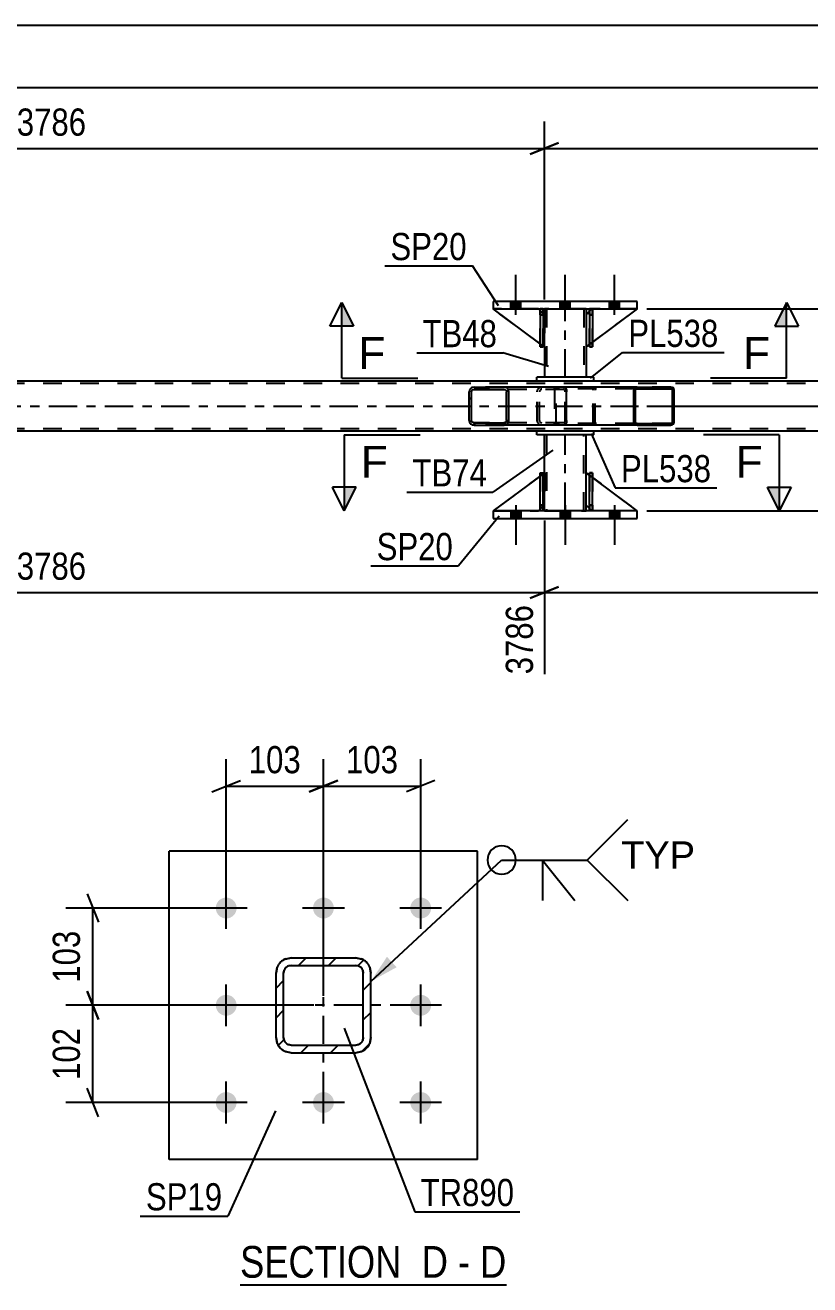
# Model space of a CAD drawing. Header units: millimetres. Extents: x 0 to 841, y 0 to 594.
# Drawn here: x 95.6 to 178.3, y 142.7 to 275.5 of the extents above; entities that cross this region are included whole.
import ezdxf

# ---------------------------------------------------------------- set-up
doc = ezdxf.new("R2010")
doc.units = ezdxf.units.MM
doc.linetypes.add('DXK_LINE_DOT2', pattern=[3.9198, 1.9599, -1.9599])
doc.linetypes.add('DXK_LINE_DOT3', pattern=[5.9187, 2.979, -0.9799, 0.9799, -0.9799])
doc.styles.add('Arial', font='ARIAL.TTF', dxfattribs={"height": 0.2})
doc.styles.add('Arial Narrow', font='ARIALN.TTF', dxfattribs={"height": 0.2})

# ---------------------------------------------------------------- blocks, each defined once
blk = doc.blocks.new('Unknown-814553284-14 - 1603')
at = {"color": 6, "linetype": 'Continuous'}
blk.add_line((118.29, 142.74), (146.36, 142.74), dxfattribs=at)
at = {"color": 0, "linetype": 'Continuous'}
for points in [[(136.39, 143.49), (136.39, 146.99), (118.29, 146.99), (118.29, 143.49)], [(140.21, 143.49), (140.21, 146.99), (137.44, 146.99), (137.44, 143.49)], [(142.54, 143.49), (142.54, 146.99), (141.26, 146.99), (141.26, 143.49)], [(146.36, 143.49), (146.36, 146.99), (143.59, 146.99), (143.59, 143.49)]]:
    blk.add_wipeout(points, dxfattribs=at)
at = {"color": 7, "linetype": 'Continuous', "style": 'Arial Narrow'}
for s, p in [('SECTION ', (118.29, 143.49)), ('D', (137.44, 143.49)), ('D', (143.59, 143.49)), ('-', (141.26, 143.49))]:
    blk.add_text(s, height=3.34, dxfattribs=at).set_placement(p)
blk = doc.blocks.new('Part-814553284-5933 - 5738')
at = {"linetype": 'Continuous'}
h = blk.add_hatch(dxfattribs=at)
h.set_pattern_fill('', scale=0.7, style=0, pattern_type=0)
h.set_pattern_definition([(45, (146.5945, 237.0775), (-1.57154, 1.57154), [])])
h.paths.add_polyline_path([(146.63, 236.89), (146.59, 237.08), (146.49, 237.23), (146.32, 237.34), (146.13, 237.37), (142.95, 237.37), (142.75, 237.34), (142.59, 237.23), (142.48, 237.08), (142.44, 236.89), (142.44, 233.85), (142.48, 233.67), (142.59, 233.51), (142.75, 233.41), (142.95, 233.37), (146.13, 233.37), (146.32, 233.41), (146.49, 233.51), (146.59, 233.67), (146.63, 233.85)])
h.paths.add_polyline_path([(146.36, 233.76), (146.31, 233.68), (146.23, 233.63), (146.13, 233.61), (142.95, 233.61), (142.85, 233.63), (142.77, 233.68), (142.71, 233.76), (142.69, 233.85), (142.69, 236.89), (142.71, 236.99), (142.77, 237.06), (142.85, 237.12), (142.95, 237.13), (146.13, 237.13), (146.23, 237.12), (146.31, 237.06), (146.36, 236.99), (146.38, 236.89), (146.38, 233.85)])
at = {"color": 2, "linetype": 'Continuous'}
for p, q in [((142.48, 237.08), (142.44, 236.89)), ((142.44, 233.85), (142.44, 236.89)), ((142.69, 236.89), (142.71, 236.99)), ((142.69, 233.85), (142.69, 236.89)), ((142.71, 236.99), (142.77, 237.06)), ((142.95, 237.37), (142.75, 237.34)), ((142.77, 237.06), (142.85, 237.12)), ((142.85, 237.12), (142.95, 237.13)), ((142.95, 237.37), (146.13, 237.37)), ((142.95, 237.13), (146.13, 237.13)), ((152.43, 237.37), (146.13, 237.37)), ((146.32, 237.34), (146.13, 237.37)), ((146.13, 237.13), (146.23, 237.12)), ((146.23, 237.12), (146.31, 237.06)), ((146.31, 237.06), (146.36, 236.99)), ((146.36, 236.99), (146.38, 236.89)), ((146.38, 233.85), (146.38, 236.89)), ((146.63, 236.89), (146.59, 237.08)), ((146.63, 233.85), (146.63, 236.89)), ((152.43, 237.37), (152.53, 237.34)), ((152.53, 237.34), (152.62, 237.23)), ((152.62, 237.23), (152.68, 237.08)), ((152.68, 237.08), (152.7, 236.89)), ((152.7, 233.85), (152.7, 236.89)), ((142.44, 233.85), (142.48, 233.67)), ((142.71, 233.76), (142.69, 233.85)), ((142.77, 233.68), (142.71, 233.76)), ((146.36, 233.76), (146.31, 233.68)), ((146.38, 233.85), (146.36, 233.76)), ((146.59, 233.67), (146.63, 233.85)), ((152.7, 233.85), (152.68, 233.67)), ((142.75, 233.41), (142.95, 233.37)), ((142.85, 233.63), (142.77, 233.68)), ((142.95, 233.61), (142.85, 233.63)), ((142.95, 233.61), (146.13, 233.61)), ((142.95, 233.37), (146.13, 233.37)), ((146.23, 233.63), (146.13, 233.61)), ((146.13, 233.37), (146.32, 233.41)), ((152.43, 233.37), (146.13, 233.37)), ((146.31, 233.68), (146.23, 233.63)), ((152.53, 233.41), (152.43, 233.37)), ((152.62, 233.51), (152.53, 233.41)), ((152.68, 233.67), (152.62, 233.51))]:
    blk.add_line(p, q, dxfattribs=at)
at = {"color": 7, "linetype": 'DXK_LINE_DOT2'}
for p, q in [((146.13, 237.37), (142.95, 237.37)), ((152.43, 237.13), (142.95, 237.13)), ((149.59, 236.89), (149.63, 237.08)), ((149.59, 233.85), (149.59, 236.89)), ((149.86, 236.99), (149.84, 236.89)), ((149.84, 233.85), (149.84, 236.89)), ((149.92, 237.06), (149.86, 236.99)), ((149.9, 237.34), (150.1, 237.37)), ((150, 237.12), (149.92, 237.06)), ((150.1, 237.13), (150, 237.12)), ((151.44, 237.13), (151.44, 237.37)), ((152.48, 237.12), (152.43, 237.13)), ((152.53, 237.06), (152.48, 237.12)), ((152.56, 236.99), (152.53, 237.06)), ((152.57, 236.89), (152.56, 236.99)), ((152.57, 233.85), (152.57, 236.89)), ((149.63, 233.67), (149.59, 233.85)), ((149.84, 233.85), (149.86, 233.76)), ((149.86, 233.76), (149.92, 233.68)), ((152.53, 233.68), (152.56, 233.76)), ((152.56, 233.76), (152.57, 233.85)), ((152.43, 233.61), (142.95, 233.61)), ((146.13, 233.37), (142.95, 233.37)), ((150.1, 233.37), (149.9, 233.41)), ((149.92, 233.68), (149.94, 233.67)), ((149.94, 233.67), (150, 233.63)), ((150, 233.63), (150.1, 233.61)), ((151.44, 233.37), (151.44, 233.61)), ((152.43, 233.61), (152.48, 233.63)), ((152.48, 233.63), (152.53, 233.68))]:
    blk.add_line(p, q, dxfattribs=at)
at = {"color": 2, "linetype": 'Continuous'}
for centre, start, end in [((142.93, 236.88), 111.1941, 156.1506), ((146.14, 236.88), 23.8494, 68.8059), ((142.93, 233.87), 203.8494, 248.8059), ((146.14, 233.87), 291.1941, 336.1506)]:
    blk.add_arc(centre, 0.492, start, end, dxfattribs=at)
at = {"color": 7, "linetype": 'DXK_LINE_DOT2'}
for centre, start, end in [((150.08, 236.88), 111.1941, 156.1506), ((150.08, 233.87), 203.8494, 248.8059)]:
    blk.add_arc(centre, 0.492, start, end, dxfattribs=at)
blk = doc.blocks.new('Bolt-814553284-5798 - 5738')
at = {"linetype": 'Continuous'}
for points in [[(147.88, 224.33), (146.84, 224.33), (146.84, 223.53), (147.88, 223.53)], [(147.88, 224.33), (146.84, 224.33), (146.84, 223.53), (147.88, 223.53)], [(147.88, 224.33), (146.84, 224.33), (146.84, 223.53), (147.88, 223.53)], [(153.08, 224.33), (152.04, 224.33), (152.04, 223.53), (153.08, 223.53)], [(153.08, 224.33), (152.04, 224.33), (152.04, 223.53), (153.08, 223.53)], [(158.28, 224.33), (157.24, 224.33), (157.24, 223.53), (158.28, 223.53)], [(158.28, 224.33), (157.24, 224.33), (157.24, 223.53), (158.28, 223.53)], [(158.28, 224.33), (157.24, 224.33), (157.24, 223.53), (158.28, 223.53)]]:
    blk.add_hatch(color=1, dxfattribs=at).paths.add_polyline_path(points)
at = {"color": 1, "linetype": 'Continuous'}
for p, q in [((147.36, 224.93), (147.36, 220.73)), ((147.36, 224.93), (147.36, 220.73)), ((147.36, 224.93), (147.36, 220.73)), ((152.56, 224.93), (152.56, 220.73)), ((152.56, 224.93), (152.56, 220.73)), ((157.76, 224.93), (157.76, 220.73)), ((157.76, 224.93), (157.76, 220.73)), ((157.76, 224.93), (157.76, 220.73)), ((146.84, 224.33), (146.84, 223.53)), ((146.84, 224.33), (146.84, 223.53)), ((146.84, 224.33), (146.84, 223.53)), ((147.88, 224.33), (147.88, 223.53)), ((147.88, 224.33), (147.88, 223.53)), ((147.88, 224.33), (147.88, 223.53)), ((152.04, 224.33), (152.04, 223.53)), ((152.04, 224.33), (152.04, 223.53)), ((153.08, 224.33), (153.08, 223.53)), ((153.08, 224.33), (153.08, 223.53)), ((157.24, 224.33), (157.24, 223.53)), ((157.24, 224.33), (157.24, 223.53)), ((157.24, 224.33), (157.24, 223.53)), ((158.28, 224.33), (158.28, 223.53)), ((158.28, 224.33), (158.28, 223.53)), ((158.28, 224.33), (158.28, 223.53))]:
    blk.add_line(p, q, dxfattribs=at)
blk = doc.blocks.new('Bolt-814553284-5799 - 5738')
at = {"linetype": 'Continuous'}
for points in [[(146.84, 245.61), (147.88, 245.61), (147.88, 246.41), (146.84, 246.41)], [(146.84, 245.61), (147.88, 245.61), (147.88, 246.41), (146.84, 246.41)], [(146.84, 245.61), (147.88, 245.61), (147.88, 246.41), (146.84, 246.41)], [(152.04, 245.61), (153.08, 245.61), (153.08, 246.41), (152.04, 246.41)], [(152.04, 245.61), (153.08, 245.61), (153.08, 246.41), (152.04, 246.41)], [(157.24, 245.61), (158.28, 245.61), (158.28, 246.41), (157.24, 246.41)], [(157.24, 245.61), (158.28, 245.61), (158.28, 246.41), (157.24, 246.41)], [(157.24, 245.61), (158.28, 245.61), (158.28, 246.41), (157.24, 246.41)]]:
    blk.add_hatch(color=1, dxfattribs=at).paths.add_polyline_path(points)
at = {"color": 1, "linetype": 'Continuous'}
for p, q in [((147.36, 245.01), (147.36, 249.21)), ((147.36, 245.01), (147.36, 249.21)), ((147.36, 245.01), (147.36, 249.21)), ((152.56, 245.01), (152.56, 249.21)), ((152.56, 245.01), (152.56, 249.21)), ((157.76, 245.01), (157.76, 249.21)), ((157.76, 245.01), (157.76, 249.21)), ((157.76, 245.01), (157.76, 249.21)), ((146.84, 245.61), (146.84, 246.41)), ((146.84, 245.61), (146.84, 246.41)), ((146.84, 245.61), (146.84, 246.41)), ((147.88, 245.61), (147.88, 246.41)), ((147.88, 245.61), (147.88, 246.41)), ((147.88, 245.61), (147.88, 246.41)), ((152.04, 245.61), (152.04, 246.41)), ((152.04, 245.61), (152.04, 246.41)), ((153.08, 245.61), (153.08, 246.41)), ((153.08, 245.61), (153.08, 246.41)), ((157.24, 245.61), (157.24, 246.41)), ((157.24, 245.61), (157.24, 246.41)), ((157.24, 245.61), (157.24, 246.41)), ((158.28, 245.61), (158.28, 246.41)), ((158.28, 245.61), (158.28, 246.41)), ((158.28, 245.61), (158.28, 246.41))]:
    blk.add_line(p, q, dxfattribs=at)
blk = doc.blocks.new('Part-814553284-5922 - 5738')
at = {"color": 7, "linetype": 'DXK_LINE_DOT2'}
for p, q in [((149.91, 245.01), (149.91, 245.61)), ((149.91, 245.61), (149.91, 245.61)), ((149.91, 245.61), (149.91, 241.61)), ((150.23, 245.61), (149.91, 245.61)), ((149.91, 241.61), (149.91, 245.01)), ((149.91, 245.01), (150.23, 245.01)), ((150.23, 245.01), (150.23, 245.61)), ((150.23, 241.61), (150.23, 245.61)), ((150.23, 245.01), (150.23, 241.61)), ((149.91, 241.61), (150.23, 241.61))]:
    blk.add_line(p, q, dxfattribs=at)
blk = doc.blocks.new('Part-814553284-5923 - 5738')
at = {"color": 2, "linetype": 'Continuous'}
for p, q in [((155.43, 245.61), (155.11, 245.61)), ((155.11, 245.61), (155.11, 241.61)), ((155.43, 245.61), (155.43, 245.61)), ((155.43, 245.61), (155.43, 241.61)), ((155.43, 241.61), (155.11, 241.61))]:
    blk.add_line(p, q, dxfattribs=at)
at = {"color": 7, "linetype": 'DXK_LINE_DOT2'}
for p, q in [((155.11, 245.01), (155.11, 245.61)), ((155.43, 245.01), (155.11, 245.01)), ((155.11, 245.01), (155.11, 241.61)), ((155.43, 245.01), (155.43, 245.61)), ((155.43, 245.61), (155.43, 245.61)), ((155.43, 241.61), (155.43, 245.01))]:
    blk.add_line(p, q, dxfattribs=at)
blk = doc.blocks.new('Part-814553284-5867 - 5738')
at = {"color": 2, "linetype": 'Continuous'}
for p, q in [((718.82, 238.01), (56.7, 238.01)), ((149.56, 232.73), (56.7, 232.73)), ((319.82, 232.73), (155.56, 232.73))]:
    blk.add_line(p, q, dxfattribs=at)
at = {"color": 7, "linetype": 'DXK_LINE_DOT2'}
for p, q in [((718.82, 237.77), (56.7, 237.77)), ((718.82, 232.97), (56.7, 232.97)), ((155.56, 232.73), (149.56, 232.73))]:
    blk.add_line(p, q, dxfattribs=at)
at = {"color": 7, "linetype": 'DXK_LINE_DOT3'}
blk.add_line((56.7, 235.37), (718.82, 235.37), dxfattribs=at)
blk = doc.blocks.new('Part-814553284-5931 - 5738')
at = {"linetype": 'Continuous'}
h = blk.add_hatch(dxfattribs=at)
h.set_pattern_fill('', scale=0.7, style=0, pattern_type=0)
h.set_pattern_definition([(45, (164.0185, 237.1762), (-1.57154, 1.57154), [])])
h.paths.add_polyline_path([(164.04, 237.05), (164.02, 237.18), (163.94, 237.28), (163.83, 237.35), (163.7, 237.37), (160.13, 237.37), (160, 237.35), (159.89, 237.28), (159.81, 237.18), (159.79, 237.05), (159.79, 233.69), (159.81, 233.57), (159.89, 233.47), (160, 233.4), (160.13, 233.37), (163.7, 233.37), (163.83, 233.4), (163.94, 233.47), (164.02, 233.57), (164.04, 233.69)])
h.paths.add_polyline_path([(163.86, 233.63), (163.82, 233.58), (163.77, 233.55), (163.7, 233.53), (160.13, 233.53), (160.06, 233.55), (160.01, 233.58), (159.97, 233.63), (159.96, 233.69), (159.96, 237.05), (159.97, 237.11), (160.01, 237.17), (160.06, 237.2), (160.13, 237.21), (163.7, 237.21), (163.77, 237.2), (163.82, 237.17), (163.86, 237.11), (163.87, 237.05), (163.87, 233.69)])
at = {"color": 7, "linetype": 'DXK_LINE_DOT2'}
for p, q in [((151.44, 237.05), (151.46, 237.18)), ((151.44, 237.05), (151.44, 233.69)), ((151.62, 237.11), (151.61, 237.05)), ((151.61, 233.69), (151.61, 237.05)), ((151.66, 237.17), (151.62, 237.11)), ((151.65, 237.35), (151.78, 237.37)), ((151.71, 237.2), (151.66, 237.17)), ((151.78, 237.21), (151.71, 237.2)), ((152.43, 237.37), (151.78, 237.37)), ((163.7, 237.21), (151.78, 237.21)), ((155.35, 237.37), (155.48, 237.35)), ((155.42, 237.2), (155.35, 237.21)), ((155.48, 237.17), (155.42, 237.2)), ((155.51, 237.11), (155.48, 237.17)), ((155.52, 237.05), (155.51, 237.11)), ((155.52, 233.69), (155.52, 237.05)), ((155.67, 237.18), (155.7, 237.05)), ((155.7, 233.69), (155.7, 237.05)), ((163.7, 237.37), (160.13, 237.37)), ((151.46, 233.57), (151.44, 233.69)), ((151.61, 233.69), (151.62, 233.63)), ((151.62, 233.63), (151.66, 233.58)), ((151.78, 233.37), (151.65, 233.4)), ((151.66, 233.58), (151.71, 233.55)), ((151.71, 233.55), (151.78, 233.53)), ((163.7, 233.53), (151.78, 233.53)), ((152.43, 233.37), (151.78, 233.37)), ((155.35, 233.53), (155.42, 233.55)), ((155.48, 233.4), (155.35, 233.37)), ((155.42, 233.55), (155.48, 233.58)), ((155.48, 233.58), (155.51, 233.63)), ((155.51, 233.63), (155.52, 233.69)), ((155.7, 233.69), (155.67, 233.57)), ((163.7, 233.37), (160.13, 233.37))]:
    blk.add_line(p, q, dxfattribs=at)
at = {"color": 2, "linetype": 'Continuous'}
for p, q in [((160.13, 237.37), (152.43, 237.37)), ((159.81, 237.18), (159.79, 237.05)), ((159.79, 233.69), (159.79, 237.05)), ((159.96, 237.05), (159.97, 237.11)), ((159.96, 233.69), (159.96, 237.05)), ((159.97, 237.11), (160.01, 237.17)), ((160.13, 237.37), (160, 237.35)), ((160.01, 237.17), (160.06, 237.2)), ((160.06, 237.2), (160.13, 237.21)), ((160.13, 237.37), (163.7, 237.37)), ((160.13, 237.21), (163.7, 237.21)), ((163.83, 237.35), (163.7, 237.37)), ((163.7, 237.21), (163.77, 237.2)), ((163.77, 237.2), (163.82, 237.17)), ((163.82, 237.17), (163.86, 237.11)), ((163.86, 237.11), (163.87, 237.05)), ((163.87, 233.69), (163.87, 237.05)), ((164.04, 237.05), (164.02, 237.18)), ((164.04, 233.69), (164.04, 237.05)), ((160.13, 233.37), (152.43, 233.37)), ((159.79, 233.69), (159.81, 233.57)), ((159.97, 233.63), (159.96, 233.69)), ((160.01, 233.58), (159.97, 233.63)), ((160, 233.4), (160.13, 233.37)), ((160.06, 233.55), (160.01, 233.58)), ((160.13, 233.53), (160.06, 233.55)), ((160.13, 233.53), (163.7, 233.53)), ((160.13, 233.37), (163.7, 233.37)), ((163.77, 233.55), (163.7, 233.53)), ((163.7, 233.37), (163.83, 233.4)), ((163.82, 233.58), (163.77, 233.55)), ((163.86, 233.63), (163.82, 233.58)), ((163.87, 233.69), (163.86, 233.63)), ((164.02, 233.57), (164.04, 233.69))]:
    blk.add_line(p, q, dxfattribs=at)
at = {"color": 7, "linetype": 'DXK_LINE_DOT2'}
for centre, start, end in [((151.77, 237.04), 110.7583, 155.6801), ((155.37, 237.04), 24.3199, 69.2417), ((151.77, 233.71), 204.3199, 249.2417), ((155.37, 233.71), 290.7583, 335.6801)]:
    blk.add_arc(centre, 0.331, start, end, dxfattribs=at)
at = {"color": 2, "linetype": 'Continuous'}
for centre, start, end in [((160.12, 237.04), 110.7583, 155.68), ((163.72, 237.04), 24.32, 69.2417), ((160.12, 233.71), 204.32, 249.2417), ((163.72, 233.71), 290.7583, 335.68)]:
    blk.add_arc(centre, 0.331, start, end, dxfattribs=at)
blk = doc.blocks.new('Part-814553284-5926 - 5738')
at = {"color": 7, "linetype": 'DXK_LINE_DOT2'}
for p, q in [((150.36, 241.61), (144.96, 245.61)), ((144.96, 245.61), (149.76, 245.61)), ((149.76, 245.61), (150.36, 245.01)), ((150.36, 245.01), (149.76, 245.61)), ((150.36, 245.01), (150.36, 241.61)), ((150.36, 245.01), (150.36, 245.01)), ((150.36, 245.01), (150.36, 241.61))]:
    blk.add_line(p, q, dxfattribs=at)
blk = doc.blocks.new('Part-814553284-5924 - 5738')
at = {"color": 2, "linetype": 'Continuous'}
for p, q in [((150.23, 245.61), (149.91, 245.61)), ((149.91, 245.61), (149.91, 241.61)), ((150.23, 245.61), (150.23, 245.61)), ((150.23, 245.61), (150.23, 241.61)), ((150.23, 241.61), (149.91, 241.61))]:
    blk.add_line(p, q, dxfattribs=at)
at = {"color": 7, "linetype": 'DXK_LINE_DOT2'}
for p, q in [((149.91, 245.01), (149.91, 245.61)), ((150.23, 245.01), (149.91, 245.01)), ((149.91, 245.01), (149.91, 241.61)), ((150.23, 245.01), (150.23, 245.61)), ((150.23, 245.61), (150.23, 245.61)), ((150.23, 241.61), (150.23, 245.01))]:
    blk.add_line(p, q, dxfattribs=at)
blk = doc.blocks.new('Part-814553284-5925 - 5738')
at = {"color": 2, "linetype": 'Continuous'}
for p, q in [((149.91, 241.94), (144.96, 245.61)), ((149.91, 245.46), (149.76, 245.61)), ((150.36, 245.01), (150.23, 245.14)), ((150.36, 245.01), (150.36, 245.01)), ((150.36, 241.61), (150.36, 245.01)), ((150.23, 241.71), (150.36, 241.61)), ((150.36, 241.61), (150.36, 241.61))]:
    blk.add_line(p, q, dxfattribs=at)
at = {"color": 7, "linetype": 'DXK_LINE_DOT2'}
for p, q in [((149.76, 245.61), (144.96, 245.61)), ((149.76, 245.61), (150.36, 245.01)), ((150.23, 245.14), (149.91, 245.46)), ((150.36, 245.01), (150.36, 241.61)), ((150.23, 241.71), (149.91, 241.94))]:
    blk.add_line(p, q, dxfattribs=at)
blk = doc.blocks.new('Part-814553284-5927 - 5738')
at = {"color": 2, "linetype": 'Continuous'}
for p, q in [((155.11, 245.37), (154.76, 245.01)), ((154.76, 245.01), (154.76, 241.61)), ((160.16, 245.61), (155.43, 242.11)), ((155.11, 241.88), (154.76, 241.61))]:
    blk.add_line(p, q, dxfattribs=at)
at = {"color": 7, "linetype": 'DXK_LINE_DOT2'}
for p, q in [((155.36, 245.61), (155.11, 245.37)), ((160.16, 245.61), (155.36, 245.61)), ((155.43, 242.11), (155.11, 241.88))]:
    blk.add_line(p, q, dxfattribs=at)
blk = doc.blocks.new('Part-814553284-5969 - 5738')
at = {"color": 7, "linetype": 'DXK_LINE_DOT2'}
for p, q in [((155.36, 245.61), (154.76, 245.01)), ((154.76, 241.61), (160.16, 245.61)), ((154.76, 245.01), (154.76, 241.61)), ((160.16, 245.61), (155.36, 245.61))]:
    blk.add_line(p, q, dxfattribs=at)
blk = doc.blocks.new('Part-814553284-5970 - 5738')
at = {"color": 7, "linetype": 'DXK_LINE_DOT2'}
for p, q in [((155.43, 228.33), (155.11, 228.33)), ((155.11, 224.93), (155.11, 228.33)), ((155.11, 228.33), (155.11, 224.33)), ((155.43, 228.33), (155.43, 224.93)), ((155.43, 224.33), (155.43, 228.33)), ((155.43, 224.93), (155.11, 224.93)), ((155.11, 224.33), (155.11, 224.93)), ((155.43, 224.93), (155.43, 224.33)), ((155.43, 224.33), (155.11, 224.33)), ((155.43, 224.33), (155.43, 224.33))]:
    blk.add_line(p, q, dxfattribs=at)
blk = doc.blocks.new('Part-814553284-5971 - 5738')
at = {"color": 7, "linetype": 'DXK_LINE_DOT2'}
for p, q in [((149.91, 228.33), (150.23, 228.33)), ((149.91, 224.93), (149.91, 228.33)), ((149.91, 228.33), (149.91, 224.33)), ((150.23, 228.33), (150.23, 224.93)), ((150.23, 224.33), (150.23, 228.24)), ((150.23, 224.93), (149.91, 224.93)), ((149.91, 224.33), (149.91, 224.93)), ((150.23, 224.93), (150.23, 224.33)), ((150.23, 224.33), (149.91, 224.33)), ((150.23, 224.33), (150.23, 224.33))]:
    blk.add_line(p, q, dxfattribs=at)
blk = doc.blocks.new('Part-814553284-5972 - 5738')
at = {"color": 2, "linetype": 'Continuous'}
for p, q in [((155.11, 224.33), (155.11, 228.33)), ((155.11, 228.33), (155.43, 228.33)), ((155.43, 224.33), (155.43, 228.33)), ((155.11, 224.33), (155.11, 224.33)), ((155.43, 224.33), (155.11, 224.33))]:
    blk.add_line(p, q, dxfattribs=at)
at = {"color": 7, "linetype": 'DXK_LINE_DOT2'}
for p, q in [((155.11, 228.33), (155.11, 224.93)), ((155.43, 224.93), (155.43, 228.33)), ((155.11, 224.93), (155.11, 224.33)), ((155.11, 224.93), (155.43, 224.93)), ((155.43, 224.33), (155.43, 224.93)), ((155.43, 224.33), (155.43, 224.33))]:
    blk.add_line(p, q, dxfattribs=at)
blk = doc.blocks.new('Part-814553284-5973 - 5738')
at = {"color": 2, "linetype": 'Continuous'}
for p, q in [((149.91, 224.33), (149.91, 228.33)), ((149.91, 228.33), (150.23, 228.33)), ((150.23, 224.33), (150.23, 228.33)), ((149.91, 224.33), (149.91, 224.33)), ((150.23, 224.33), (149.91, 224.33))]:
    blk.add_line(p, q, dxfattribs=at)
at = {"color": 7, "linetype": 'DXK_LINE_DOT2'}
for p, q in [((149.91, 228.33), (149.91, 224.93)), ((150.23, 224.93), (150.23, 228.33)), ((149.91, 224.93), (149.91, 224.33)), ((149.91, 224.93), (150.23, 224.93)), ((150.23, 224.33), (150.23, 224.93)), ((150.23, 224.33), (150.23, 224.33))]:
    blk.add_line(p, q, dxfattribs=at)
blk = doc.blocks.new('Part-814553284-5974 - 5738')
at = {"color": 2, "linetype": 'Continuous'}
for p, q in [((149.91, 228), (144.96, 224.33)), ((150.36, 228.33), (150.23, 228.24)), ((150.36, 224.93), (150.36, 228.33)), ((149.91, 224.49), (149.76, 224.33)), ((150.36, 224.93), (150.23, 224.81)), ((150.36, 224.93), (150.36, 224.93))]:
    blk.add_line(p, q, dxfattribs=at)
at = {"color": 7, "linetype": 'DXK_LINE_DOT2'}
for p, q in [((150.23, 228.24), (149.91, 228)), ((150.36, 224.93), (150.36, 228.33)), ((150.36, 224.93), (149.76, 224.33)), ((150.23, 224.81), (149.91, 224.49)), ((144.96, 224.33), (149.76, 224.33))]:
    blk.add_line(p, q, dxfattribs=at)
blk = doc.blocks.new('Part-814553284-5981 - 5738')
at = {"color": 7, "linetype": 'DXK_LINE_DOT2'}
for p, q in [((150.36, 228.33), (144.96, 224.33)), ((150.36, 224.93), (150.36, 228.33)), ((150.36, 228.33), (150.36, 224.93)), ((149.76, 224.33), (150.36, 224.93)), ((150.36, 224.93), (149.76, 224.33)), ((150.36, 224.93), (150.36, 224.93)), ((144.96, 224.33), (149.76, 224.33))]:
    blk.add_line(p, q, dxfattribs=at)
blk = doc.blocks.new('Part-814553284-5982 - 5738')
at = {"color": 2, "linetype": 'Continuous'}
for p, q in [((154.76, 224.93), (154.76, 228.33)), ((155.11, 228.07), (154.76, 228.33)), ((160.15, 224.33), (155.43, 227.83)), ((155.11, 224.58), (154.76, 224.93))]:
    blk.add_line(p, q, dxfattribs=at)
at = {"color": 7, "linetype": 'DXK_LINE_DOT2'}
for p, q in [((155.43, 227.83), (155.11, 228.07)), ((155.36, 224.33), (155.11, 224.58)), ((160.16, 224.33), (155.36, 224.33)), ((160.15, 224.33), (160.16, 224.33)), ((160.16, 224.33), (160.15, 224.33))]:
    blk.add_line(p, q, dxfattribs=at)
blk = doc.blocks.new('Part-814553284-5983 - 5738')
at = {"color": 7, "linetype": 'DXK_LINE_DOT2'}
for p, q in [((154.76, 224.93), (154.76, 228.33)), ((154.76, 228.33), (160.16, 224.33)), ((155.36, 224.33), (154.76, 224.93)), ((160.16, 224.33), (155.36, 224.33))]:
    blk.add_line(p, q, dxfattribs=at)
blk = doc.blocks.new('Part-814553284-5988 - 5738')
at = {"color": 2, "linetype": 'Continuous'}
for p, q in [((144.96, 224.33), (144.96, 223.53)), ((160.16, 224.33), (144.96, 224.33)), ((144.96, 223.53), (160.16, 223.53)), ((160.16, 223.53), (160.16, 224.33))]:
    blk.add_line(p, q, dxfattribs=at)
blk = doc.blocks.new('Part-814553284-5993 - 5738')
at = {"color": 2, "linetype": 'Continuous'}
for p, q in [((160.16, 246.41), (144.96, 246.41)), ((144.96, 246.41), (144.96, 245.61)), ((160.16, 245.61), (160.16, 246.41)), ((144.96, 245.61), (160.16, 245.61))]:
    blk.add_line(p, q, dxfattribs=at)
blk = doc.blocks.new('Part-814553284-6009 - 5738')
at = {"color": 2, "linetype": 'Continuous'}
for p, q in [((150.36, 228.33), (150.36, 232.33)), ((154.76, 228.33), (154.76, 232.33)), ((150.36, 224.33), (150.36, 224.93)), ((154.76, 224.33), (154.76, 224.93))]:
    blk.add_line(p, q, dxfattribs=at)
at = {"color": 7, "linetype": 'DXK_LINE_DOT2'}
for p, q in [((154.76, 232.33), (150.36, 232.33)), ((150.6, 232.33), (150.6, 224.33)), ((154.52, 224.33), (154.52, 232.33)), ((150.36, 224.93), (150.36, 228.33)), ((154.76, 224.93), (154.76, 228.33)), ((150.36, 224.33), (154.76, 224.33))]:
    blk.add_line(p, q, dxfattribs=at)
at = {"color": 7, "linetype": 'DXK_LINE_DOT3'}
blk.add_line((152.56, 224.33), (152.56, 232.33), dxfattribs=at)
blk = doc.blocks.new('Part-814553284-6014 - 5738')
at = {"color": 2, "linetype": 'Continuous'}
for p, q in [((155.56, 232.73), (149.56, 232.73)), ((149.56, 232.33), (149.56, 232.73)), ((155.56, 232.33), (155.56, 232.73)), ((155.56, 232.33), (149.56, 232.33))]:
    blk.add_line(p, q, dxfattribs=at)
blk = doc.blocks.new('Part-814553284-6019 - 5738')
at = {"color": 2, "linetype": 'Continuous'}
for p, q in [((155.56, 238.41), (149.56, 238.41)), ((149.56, 238.01), (149.56, 238.41)), ((155.56, 238.01), (149.56, 238.01)), ((155.56, 238.01), (155.56, 238.41))]:
    blk.add_line(p, q, dxfattribs=at)
blk = doc.blocks.new('Part-814553284-6024 - 5738')
at = {"color": 2, "linetype": 'Continuous'}
for p, q in [((150.36, 245.61), (150.36, 245.01)), ((154.76, 245.61), (154.76, 245.01)), ((150.36, 241.61), (150.36, 238.41)), ((154.76, 241.61), (154.76, 238.41))]:
    blk.add_line(p, q, dxfattribs=at)
at = {"color": 7, "linetype": 'DXK_LINE_DOT2'}
for p, q in [((154.76, 245.61), (150.36, 245.61)), ((150.36, 245.01), (150.36, 241.61)), ((150.6, 245.61), (150.6, 238.41)), ((154.52, 245.61), (154.52, 238.41)), ((154.76, 245.01), (154.76, 241.61)), ((154.76, 238.41), (150.36, 238.41))]:
    blk.add_line(p, q, dxfattribs=at)
at = {"color": 7, "linetype": 'DXK_LINE_DOT3'}
blk.add_line((152.56, 238.41), (152.56, 245.61), dxfattribs=at)
blk = doc.blocks.new('Part-814553284-6027 - 5738')
at = {"color": 7, "linetype": 'DXK_LINE_DOT2'}
for p, q in [((155.11, 245.01), (155.11, 245.61)), ((155.11, 245.61), (155.11, 245.61)), ((155.11, 245.61), (155.11, 241.61)), ((155.43, 245.61), (155.11, 245.61)), ((155.11, 241.61), (155.11, 245.01)), ((155.11, 245.01), (155.43, 245.01)), ((155.43, 245.01), (155.43, 245.61)), ((155.43, 241.61), (155.43, 245.61)), ((155.43, 245.01), (155.43, 241.61)), ((155.11, 241.61), (155.43, 241.61))]:
    blk.add_line(p, q, dxfattribs=at)
blk = doc.blocks.new('Bolt-814553284-1606 - 1603')
at = {"linetype": 'Continuous'}
for points in [[(116.83, 181.36, -1), (116.83, 183.56, -1)], [(127.08, 181.36, -1), (127.08, 183.56, -1)], [(137.33, 181.36, -1), (137.33, 183.56, -1)], [(116.83, 171.11, -1), (116.83, 173.31, -1)], [(137.33, 171.11, -1), (137.33, 173.31, -1)], [(116.83, 160.86, -1), (116.83, 163.06, -1)], [(127.08, 160.86, -1), (127.08, 163.06, -1)], [(137.33, 160.86, -1), (137.33, 163.06, -1)]]:
    blk.add_hatch(color=1, dxfattribs=at).paths.add_polyline_path(points)
at = {"color": 1, "linetype": 'Continuous'}
for p, q in [((116.83, 180.26), (116.83, 184.66)), ((127.08, 180.26), (127.08, 184.66)), ((137.33, 180.26), (137.33, 184.66)), ((119.03, 182.46), (114.63, 182.46)), ((129.28, 182.46), (124.88, 182.46)), ((139.53, 182.46), (135.13, 182.46)), ((116.83, 170.01), (116.83, 174.41)), ((137.33, 170.01), (137.33, 174.41)), ((119.03, 172.21), (114.63, 172.21)), ((139.53, 172.21), (135.13, 172.21)), ((116.83, 159.76), (116.83, 164.16)), ((127.08, 159.76), (127.08, 164.16)), ((137.33, 159.76), (137.33, 164.16)), ((119.03, 161.96), (114.63, 161.96)), ((129.28, 161.96), (124.88, 161.96)), ((139.53, 161.96), (135.13, 161.96))]:
    blk.add_line(p, q, dxfattribs=at)
blk = doc.blocks.new('Part-814553284-1623 - 1603')
at = {"linetype": 'Continuous'}
h = blk.add_hatch(dxfattribs=at)
h.set_pattern_fill('', scale=0.7, style=0, pattern_type=0)
h.set_pattern_definition([(45, (131.0943, 167.3283), (-1.57154, 1.57154), [])])
h.paths.add_polyline_path([(130.48, 167.21), (131.09, 167.33), (131.61, 167.68), (131.96, 168.19), (132.08, 168.81), (132.08, 175.61), (131.96, 176.22), (131.61, 176.74), (131.09, 177.08), (130.48, 177.21), (123.68, 177.21), (123.07, 177.08), (122.55, 176.74), (122.2, 176.22), (122.08, 175.61), (122.08, 168.81), (122.2, 168.19), (122.55, 167.68), (123.07, 167.33), (123.68, 167.21)])
h.paths.add_polyline_path([(123.68, 168.01), (123.38, 168.07), (123.12, 168.24), (122.94, 168.5), (122.88, 168.81), (122.88, 175.61), (122.94, 175.91), (123.12, 176.17), (123.38, 176.35), (123.68, 176.41), (130.48, 176.41), (130.79, 176.35), (131.05, 176.17), (131.22, 175.91), (131.28, 175.61), (131.28, 168.81), (131.22, 168.5), (131.05, 168.24), (130.79, 168.07), (130.48, 168.01)])
at = {"color": 7, "linetype": 'DXK_LINE_DOT3'}
for p, q in [((127.08, 162.21), (127.08, 182.21)), ((137.08, 172.21), (117.08, 172.21))]:
    blk.add_line(p, q, dxfattribs=at)
at = {"color": 7, "linetype": 'DXK_LINE_DOT2'}
for p, q in [((123.07, 177.08), (123.68, 177.21)), ((123.68, 177.21), (130.48, 177.21)), ((130.48, 177.21), (131.09, 177.08)), ((122.08, 175.61), (122.2, 176.22)), ((122.08, 168.81), (122.08, 175.61)), ((122.94, 175.91), (122.88, 175.61)), ((122.88, 168.81), (122.88, 175.61)), ((123.68, 176.41), (123.38, 176.35)), ((123.68, 176.41), (130.48, 176.41)), ((130.79, 176.35), (130.48, 176.41)), ((131.28, 175.61), (131.22, 175.91)), ((131.28, 168.81), (131.28, 175.61)), ((131.96, 176.22), (132.08, 175.61)), ((132.08, 168.81), (132.08, 175.61)), ((122.2, 168.19), (122.08, 168.81)), ((122.88, 168.81), (122.94, 168.5)), ((131.22, 168.5), (131.28, 168.81)), ((132.08, 168.81), (131.96, 168.19)), ((123.68, 167.21), (123.07, 167.33)), ((123.38, 168.07), (123.68, 168.01)), ((123.68, 168.01), (130.48, 168.01)), ((130.48, 168.01), (130.79, 168.07)), ((131.09, 167.33), (130.48, 167.21)), ((123.68, 167.21), (130.48, 167.21))]:
    blk.add_line(p, q, dxfattribs=at)
at = {"color": 2, "linetype": 'Continuous'}
for p, q in [((123.68, 177.21), (123.07, 177.08)), ((123.68, 177.21), (130.48, 177.21)), ((131.09, 177.08), (130.48, 177.21)), ((122.2, 176.22), (122.08, 175.61)), ((122.08, 168.81), (122.08, 175.61)), ((122.88, 175.61), (122.94, 175.91)), ((122.88, 168.81), (122.88, 175.61)), ((123.38, 176.35), (123.68, 176.41)), ((123.68, 176.41), (130.48, 176.41)), ((130.48, 176.41), (130.79, 176.35)), ((131.22, 175.91), (131.28, 175.61)), ((131.28, 168.81), (131.28, 175.61)), ((132.08, 175.61), (131.96, 176.22)), ((132.08, 168.81), (132.08, 175.61)), ((122.08, 168.81), (122.2, 168.19)), ((122.94, 168.5), (122.88, 168.81)), ((131.28, 168.81), (131.22, 168.5)), ((131.96, 168.19), (132.08, 168.81)), ((123.07, 167.33), (123.68, 167.21)), ((123.68, 168.01), (123.38, 168.07)), ((123.68, 168.01), (130.48, 168.01)), ((130.79, 168.07), (130.48, 168.01)), ((130.48, 167.21), (131.09, 167.33)), ((123.68, 167.21), (130.48, 167.21))]:
    blk.add_line(p, q, dxfattribs=at)
at = {"color": 7, "linetype": 'DXK_LINE_DOT2'}
for centre, radius, start, end in [((123.68, 175.61), 1.6, 112.5, 157.5), ((130.48, 175.61), 1.6, 22.5, 67.5), ((123.68, 175.61), 0.8, 112.5, 157.5), ((130.48, 175.61), 0.8, 22.5, 67.5), ((123.68, 168.81), 1.6, 202.5, 247.5), ((123.68, 168.81), 0.8, 202.5, 247.5), ((130.48, 168.81), 0.8, 292.5, 337.5), ((130.48, 168.81), 1.6, 292.5, 337.5)]:
    blk.add_arc(centre, radius, start, end, dxfattribs=at)
at = {"color": 2, "linetype": 'Continuous'}
for centre, radius, start, end in [((123.68, 175.61), 1.6, 112.5, 157.5), ((130.48, 175.61), 1.6, 22.5, 67.5), ((123.68, 175.61), 0.8, 112.5, 157.5), ((130.48, 175.61), 0.8, 22.5, 67.5), ((123.68, 168.81), 1.6, 202.5, 247.5), ((123.68, 168.81), 0.8, 202.5, 247.5), ((130.48, 168.81), 0.8, 292.5, 337.5), ((130.48, 168.81), 1.6, 292.5, 337.5)]:
    blk.add_arc(centre, radius, start, end, dxfattribs=at)
blk = doc.blocks.new('Part-814553284-1692 - 1603')
at = {"color": 2, "linetype": 'Continuous'}
for p, q in [((143.33, 188.46), (110.83, 188.46)), ((110.83, 155.96), (110.83, 188.46)), ((143.33, 155.96), (143.33, 188.46)), ((143.33, 155.96), (110.83, 155.96))]:
    blk.add_line(p, q, dxfattribs=at)
blk = doc.blocks.new('StraightDimension-814553284-6160 - 5738')
at = {"color": 7, "linetype": 'Continuous'}
for p, q in [((150.36, 246.61), (150.36, 265.38)), ((320.62, 246.61), (320.62, 265.38)), ((151.86, 263.13), (148.86, 261.93)), ((319.12, 261.93), (322.12, 263.13)), ((150.36, 262.53), (320.62, 262.53))]:
    blk.add_line(p, q, dxfattribs=at)
at = {"color": 0}
blk.add_wipeout([(239.75, 263.28), (239.75, 267.48), (231.23, 267.48), (231.23, 263.28)], dxfattribs=at)
at = {"color": 3, "style": 'Arial Narrow'}
blk.add_text('4257', height=2.863, dxfattribs=at).set_placement((231.83, 263.88))
blk = doc.blocks.new('StraightDimension-814553284-6183 - 5738')
at = {"color": 7, "linetype": 'Continuous'}
blk.add_line((45.84, 275.53), (729.68, 275.53), dxfattribs=at)
blk = doc.blocks.new('StraightDimension-814553284-6211 - 5738')
at = {"color": 7, "linetype": 'Continuous'}
for p, q in [((46.48, 231.73), (46.48, 212.59)), ((150.36, 223.33), (150.36, 207.1)), ((47.98, 216.32), (44.98, 215.12)), ((46.48, 215.72), (150.36, 215.72)), ((148.86, 215.12), (151.86, 216.32))]:
    blk.add_line(p, q, dxfattribs=at)
at = {"color": 0}
blk.add_wipeout([(102.68, 216.47), (102.68, 220.67), (94.16, 220.67), (94.16, 216.47)], dxfattribs=at)
at = {"color": 3, "style": 'Arial Narrow'}
blk.add_text('3786', height=2.863, dxfattribs=at).set_placement((94.76, 217.07))
at = {"color": 0, "linetype": 'Continuous'}
for points in [[(45.88, 215.02), (41.68, 215.02), (41.68, 211.99), (45.88, 211.99)], [(149.76, 215.02), (145.56, 215.02), (145.56, 206.5), (149.76, 206.5)]]:
    blk.add_wipeout(points, dxfattribs=at)
at = {"color": 3, "linetype": 'Continuous', "style": 'Arial Narrow'}
for s, height, p in [('0', 2.86, (45.28, 212.59)), ('3786', 2.863, (149.16, 207.1))]:
    blk.add_text(s, height=height, rotation=90.0002, dxfattribs=at).set_placement(p)
blk = doc.blocks.new('StraightDimension-814553284-6076 - 5738')
at = {"color": 7, "linetype": 'Continuous'}
for p, q in [((185.09, 236.87), (186.29, 233.87)), ((161.16, 235.37), (188.09, 235.37)), ((185.69, 224.33), (185.69, 235.37)), ((186.29, 222.83), (185.09, 225.83)), ((161.16, 224.33), (188.09, 224.33))]:
    blk.add_line(p, q, dxfattribs=at)
at = {"color": 0}
blk.add_wipeout([(184.94, 233.2), (180.74, 233.2), (180.74, 226.51), (184.94, 226.51)], dxfattribs=at)
at = {"color": 3, "style": 'Arial Narrow'}
blk.add_text('276', height=2.863, rotation=90.0002, dxfattribs=at).set_placement((184.34, 227.11))
blk = doc.blocks.new('StraightDimension-814553284-6104 - 5738')
at = {"color": 7, "linetype": 'Continuous'}
for p, q in [((185.09, 247.11), (186.29, 244.11)), ((161.16, 245.61), (188.09, 245.61)), ((185.69, 235.37), (185.69, 245.61)), ((186.29, 233.87), (185.09, 236.87)), ((161.16, 235.37), (188.09, 235.37))]:
    blk.add_line(p, q, dxfattribs=at)
at = {"color": 0}
blk.add_wipeout([(184.94, 243.84), (180.74, 243.84), (180.74, 237.15), (184.94, 237.15)], dxfattribs=at)
at = {"color": 3, "style": 'Arial Narrow'}
blk.add_text('256', height=2.863, rotation=90.0002, dxfattribs=at).set_placement((184.34, 237.75))
blk = doc.blocks.new('StraightDimension-814553284-6177 - 5738')
at = {"color": 7, "linetype": 'Continuous'}
for p, q in [((46.48, 239.01), (46.48, 265.38)), ((150.36, 246.61), (150.36, 265.38)), ((47.98, 263.13), (44.98, 261.93)), ((148.86, 261.93), (151.86, 263.13)), ((46.48, 262.53), (150.36, 262.53))]:
    blk.add_line(p, q, dxfattribs=at)
at = {"color": 0}
blk.add_wipeout([(102.68, 263.28), (102.68, 267.48), (94.16, 267.48), (94.16, 263.28)], dxfattribs=at)
at = {"color": 3, "style": 'Arial Narrow'}
blk.add_text('3786', height=2.863, dxfattribs=at).set_placement((94.76, 263.88))
blk = doc.blocks.new('StraightDimension-814553284-6194 - 5738')
at = {"color": 7, "linetype": 'Continuous'}
for p, q in [((150.36, 223.33), (150.36, 207.1)), ((320.62, 223.33), (320.62, 207.1)), ((151.86, 216.32), (148.86, 215.12)), ((150.36, 215.72), (320.62, 215.72)), ((319.12, 215.12), (322.12, 216.32))]:
    blk.add_line(p, q, dxfattribs=at)
at = {"color": 0}
blk.add_wipeout([(239.75, 216.47), (239.75, 220.67), (231.23, 220.67), (231.23, 216.47)], dxfattribs=at)
at = {"color": 3, "style": 'Arial Narrow'}
blk.add_text('4257', height=2.863, dxfattribs=at).set_placement((231.83, 217.07))
at = {"color": 0, "linetype": 'Continuous'}
blk.add_wipeout([(320.02, 215.02), (315.82, 215.02), (315.82, 206.5), (320.02, 206.5)], dxfattribs=at)
at = {"color": 3, "linetype": 'Continuous', "style": 'Arial Narrow'}
blk.add_text('8043', height=2.863, rotation=90.0002, dxfattribs=at).set_placement((319.42, 207.1))
blk = doc.blocks.new('StraightDimension-814553284-6227 - 5738')
at = {"color": 7, "linetype": 'Continuous'}
blk.add_line((46.48, 268.97), (729.04, 268.97), dxfattribs=at)
blk = doc.blocks.new('StraightDimension-814553284-1831 - 1603')
at = {"color": 7, "linetype": 'Continuous'}
for p, q in [((102.16, 173.71), (103.36, 170.71)), ((126.08, 172.21), (99.91, 172.21)), ((102.76, 161.96), (102.76, 172.21)), ((103.36, 160.46), (102.16, 163.46)), ((115.83, 161.96), (99.91, 161.96))]:
    blk.add_line(p, q, dxfattribs=at)
at = {"color": 0}
blk.add_wipeout([(102.01, 170.42), (97.81, 170.42), (97.81, 163.74), (102.01, 163.74)], dxfattribs=at)
at = {"color": 3, "style": 'Arial Narrow'}
blk.add_text('102', height=2.863, rotation=90.0002, dxfattribs=at).set_placement((101.41, 164.34))
blk = doc.blocks.new('StraightDimension-814553284-1811 - 1603')
at = {"color": 7, "linetype": 'Continuous'}
for p, q in [((102.16, 183.96), (103.36, 180.96)), ((115.83, 182.46), (99.91, 182.46)), ((102.76, 172.21), (102.76, 182.46)), ((103.36, 170.71), (102.16, 173.71)), ((126.08, 172.21), (99.91, 172.21))]:
    blk.add_line(p, q, dxfattribs=at)
at = {"color": 0}
blk.add_wipeout([(102.01, 180.67), (97.81, 180.67), (97.81, 173.99), (102.01, 173.99)], dxfattribs=at)
at = {"color": 3, "style": 'Arial Narrow'}
blk.add_text('103', height=2.863, rotation=90.0002, dxfattribs=at).set_placement((101.41, 174.59))
blk = doc.blocks.new('StraightDimension-814553284-1849 - 1603')
at = {"color": 7, "linetype": 'Continuous'}
for p, q in [((127.08, 173.21), (127.08, 198.17)), ((137.33, 183.46), (137.33, 198.17)), ((125.58, 194.72), (128.58, 195.92)), ((127.08, 195.32), (137.33, 195.32)), ((138.83, 195.92), (135.83, 194.72))]:
    blk.add_line(p, q, dxfattribs=at)
at = {"color": 0}
blk.add_wipeout([(135.55, 196.07), (135.55, 200.27), (128.86, 200.27), (128.86, 196.07)], dxfattribs=at)
at = {"color": 3, "style": 'Arial Narrow'}
blk.add_text('103', height=2.863, dxfattribs=at).set_placement((129.46, 196.67))
blk = doc.blocks.new('StraightDimension-814553284-1866 - 1603')
at = {"color": 7, "linetype": 'Continuous'}
for p, q in [((116.83, 183.46), (116.83, 198.17)), ((127.08, 173.21), (127.08, 198.17)), ((115.33, 194.72), (118.33, 195.92)), ((116.83, 195.32), (127.08, 195.32)), ((128.58, 195.92), (125.58, 194.72))]:
    blk.add_line(p, q, dxfattribs=at)
at = {"color": 0}
blk.add_wipeout([(125.3, 196.07), (125.3, 200.27), (118.61, 200.27), (118.61, 196.07)], dxfattribs=at)
at = {"color": 3, "style": 'Arial Narrow'}
blk.add_text('103', height=2.863, dxfattribs=at).set_placement((119.21, 196.67))
blk = doc.blocks.new('Mark-814553284-5984 - 5738')
at = {"color": 0}
blk.add_wipeout([(140.73, 219.13), (140.73, 222.13), (132.69, 222.13), (132.69, 219.13)], dxfattribs=at)
blk.add_wipeout([(140.73, 219.13), (140.73, 222.13), (132.69, 222.13), (132.69, 219.13)], dxfattribs=at)
at = {"color": 30, "linetype": 'Continuous'}
for p in [(145.6, 223.78), (132.09, 218.53)]:
    blk.add_line(p, (141.33, 218.53), dxfattribs=at)
at = {"color": 3, "style": 'Arial Narrow'}
blk.add_text('SP20', height=2.863, dxfattribs=at).set_placement((132.69, 219.13))
blk = doc.blocks.new('Mark-814553284-5989 - 5738')
at = {"color": 0}
blk.add_wipeout([(142.18, 250.76), (142.18, 253.76), (134.14, 253.76), (134.14, 250.76)], dxfattribs=at)
blk.add_wipeout([(142.18, 250.76), (142.18, 253.76), (134.14, 253.76), (134.14, 250.76)], dxfattribs=at)
at = {"color": 30, "linetype": 'Continuous'}
for p in [(133.54, 250.16), (145.53, 245.95)]:
    blk.add_line(p, (142.78, 250.16), dxfattribs=at)
at = {"color": 3, "style": 'Arial Narrow'}
blk.add_text('SP20', height=2.863, dxfattribs=at).set_placement((134.14, 250.76))
blk = doc.blocks.new('Mark-814553284-6005 - 5738')
at = {"color": 0}
blk.add_wipeout([(144.32, 226.9), (144.32, 229.9), (136.46, 229.9), (136.46, 226.9)], dxfattribs=at)
blk.add_wipeout([(144.32, 226.9), (144.32, 229.9), (136.46, 229.9), (136.46, 226.9)], dxfattribs=at)
at = {"color": 30, "linetype": 'Continuous'}
for p in [(151.25, 230.72), (135.86, 226.3)]:
    blk.add_line(p, (144.92, 226.3), dxfattribs=at)
at = {"color": 3, "style": 'Arial Narrow'}
blk.add_text('TB74', height=2.863, dxfattribs=at).set_placement((136.46, 226.9))
blk = doc.blocks.new('Mark-814553284-6010 - 5738')
at = {"color": 0}
blk.add_wipeout([(167.95, 227.35), (167.95, 230.35), (158.44, 230.35), (158.44, 227.35)], dxfattribs=at)
blk.add_wipeout([(167.95, 227.35), (167.95, 230.35), (158.44, 230.35), (158.44, 227.35)], dxfattribs=at)
at = {"color": 30, "linetype": 'Continuous'}
for p, q in [((155.29, 232.5), (157.84, 226.75)), ((157.84, 226.75), (168.55, 226.75))]:
    blk.add_line(p, q, dxfattribs=at)
at = {"color": 3, "style": 'Arial Narrow'}
blk.add_text('PL538', height=2.863, dxfattribs=at).set_placement((158.44, 227.35))
blk = doc.blocks.new('Mark-814553284-6015 - 5738')
at = {"color": 0}
blk.add_wipeout([(168.71, 241.61), (168.71, 244.61), (159.21, 244.61), (159.21, 241.61)], dxfattribs=at)
blk.add_wipeout([(168.71, 241.61), (168.71, 244.61), (159.21, 244.61), (159.21, 241.61)], dxfattribs=at)
at = {"color": 30, "linetype": 'Continuous'}
for p, q in [((155.24, 238.32), (158.61, 241.01)), ((158.61, 241.01), (169.31, 241.01))]:
    blk.add_line(p, q, dxfattribs=at)
at = {"color": 3, "style": 'Arial Narrow'}
blk.add_text('PL538', height=2.863, dxfattribs=at).set_placement((159.21, 241.61))
blk = doc.blocks.new('Mark-814553284-6020 - 5738')
at = {"color": 0}
blk.add_wipeout([(145.38, 241.58), (145.38, 244.58), (137.52, 244.58), (137.52, 241.58)], dxfattribs=at)
blk.add_wipeout([(145.38, 241.58), (145.38, 244.58), (137.52, 244.58), (137.52, 241.58)], dxfattribs=at)
at = {"color": 30, "linetype": 'Continuous'}
for p in [(136.92, 240.98), (150.81, 239.54)]:
    blk.add_line(p, (145.98, 240.98), dxfattribs=at)
at = {"color": 3, "style": 'Arial Narrow'}
blk.add_text('TB48', height=2.863, dxfattribs=at).set_placement((137.52, 241.58))
blk = doc.blocks.new('SectionMark-814553284-6249 - 5738')
at = {"linetype": 'Continuous'}
for points in [[(130.26, 243.8), (129.01, 243.8), (129.01, 246.3)], [(175.89, 243.8), (174.64, 243.8), (175.89, 246.3)]]:
    blk.add_hatch(color=6, dxfattribs=at).paths.add_polyline_path(points)
at = {"color": 6, "linetype": 'Continuous'}
for p, q in [((127.76, 243.8), (129.01, 246.3)), ((129.01, 238.3), (129.01, 246.3)), ((129.01, 246.3), (130.26, 243.8)), ((175.89, 246.3), (174.64, 243.8)), ((175.89, 238.3), (175.89, 246.3)), ((175.89, 246.3), (177.14, 243.8)), ((130.26, 243.8), (127.76, 243.8)), ((174.64, 243.8), (177.14, 243.8)), ((129.01, 238.3), (137.01, 238.3)), ((175.89, 238.3), (167.89, 238.3))]:
    blk.add_line(p, q, dxfattribs=at)
at = {"color": 0, "linetype": 'Continuous'}
for points in [[(133.62, 239.3), (133.62, 242.8), (130.76, 242.8), (130.76, 239.3)], [(174.14, 239.3), (174.14, 242.8), (171.29, 242.8), (171.29, 239.3)]]:
    blk.add_wipeout(points, dxfattribs=at)
at = {"color": 3, "linetype": 'Continuous', "style": 'Arial'}
for p in [(130.76, 239.3), (171.29, 239.3)]:
    blk.add_text('F', height=3.34, dxfattribs=at).set_placement(p)
blk = doc.blocks.new('SectionMark-814553284-6247 - 5738')
at = {"linetype": 'Continuous'}
for points in [[(129.27, 226.83), (130.52, 226.83), (129.27, 224.33)], [(173.87, 226.83), (175.12, 226.83), (175.12, 224.33)]]:
    blk.add_hatch(color=6, dxfattribs=at).paths.add_polyline_path(points)
at = {"color": 6, "linetype": 'Continuous'}
for p, q in [((129.27, 232.33), (137.27, 232.33)), ((129.27, 232.33), (129.27, 224.33)), ((175.12, 232.33), (167.12, 232.33)), ((175.12, 232.33), (175.12, 224.33)), ((129.27, 224.33), (128.02, 226.83)), ((130.52, 226.83), (128.02, 226.83)), ((129.27, 224.33), (130.52, 226.83)), ((173.87, 226.83), (176.37, 226.83)), ((175.12, 224.33), (173.87, 226.83)), ((176.37, 226.83), (175.12, 224.33))]:
    blk.add_line(p, q, dxfattribs=at)
at = {"color": 0, "linetype": 'Continuous'}
for points in [[(133.87, 227.83), (133.87, 231.33), (131.02, 231.33), (131.02, 227.83)], [(173.37, 227.83), (173.37, 231.33), (170.52, 231.33), (170.52, 227.83)]]:
    blk.add_wipeout(points, dxfattribs=at)
at = {"color": 3, "linetype": 'Continuous', "style": 'Arial'}
for p in [(131.02, 227.83), (170.52, 227.83)]:
    blk.add_text('F', height=3.34, dxfattribs=at).set_placement(p)
blk = doc.blocks.new('Mark-814553284-1688 - 1603')
at = {"color": 0}
blk.add_wipeout([(116.41, 150.59), (116.41, 153.59), (108.37, 153.59), (108.37, 150.59)], dxfattribs=at)
blk.add_wipeout([(116.41, 150.59), (116.41, 153.59), (108.37, 153.59), (108.37, 150.59)], dxfattribs=at)
at = {"color": 30, "linetype": 'Continuous'}
for p in [(122.04, 161.08), (107.77, 149.99)]:
    blk.add_line(p, (117.01, 149.99), dxfattribs=at)
at = {"color": 3, "style": 'Arial Narrow'}
blk.add_text('SP19', height=2.863, dxfattribs=at).set_placement((108.37, 150.59))
blk = doc.blocks.new('Mark-814553284-1619 - 1603')
at = {"color": 0}
blk.add_wipeout([(147.19, 151.04), (147.19, 154.04), (137.32, 154.04), (137.32, 151.04)], dxfattribs=at)
blk.add_wipeout([(147.19, 151.04), (147.19, 154.04), (137.32, 154.04), (137.32, 151.04)], dxfattribs=at)
at = {"color": 30, "linetype": 'Continuous'}
for p, q in [((129.26, 169.8), (136.72, 150.44)), ((136.72, 150.44), (147.79, 150.44))]:
    blk.add_line(p, q, dxfattribs=at)
at = {"color": 3, "style": 'Arial Narrow'}
blk.add_text('TR890', height=2.863, dxfattribs=at).set_placement((137.32, 151.04))
blk = doc.blocks.new('WeldMark-814553284-1883 - 1603')
at = {"linetype": 'Continuous'}
blk.add_hatch(color=30, dxfattribs=at).paths.add_polyline_path([(134.79, 176.22), (132.08, 174.73), (133.77, 177.32)])
at = {"color": 30, "linetype": 'Continuous'}
for p, q in [((132.08, 174.73), (145.86, 187.52)), ((145.86, 187.52), (154.86, 187.52))]:
    blk.add_line(p, q, dxfattribs=at)
at = {"color": 3, "linetype": 'Continuous'}
for q in [(153.57, 183.24), (150.15, 183.24)]:
    blk.add_line((150.15, 187.52), q, dxfattribs=at)
for start, end in [(90, 270), (270, 90)]:
    blk.add_arc((145.86, 187.52), 1.5, start, end, dxfattribs=at)
at = {"color": 0, "linetype": 'Continuous'}
blk.add_wipeout([(166.24, 186.62), (166.24, 189.62), (158.46, 189.62), (158.46, 186.62)], dxfattribs=at)
blk.add_wipeout([(166.24, 186.62), (166.24, 189.62), (158.46, 189.62), (158.46, 186.62)], dxfattribs=at)
at = {"color": 3, "linetype": 'Continuous'}
for q in [(159.15, 191.81), (159.15, 183.24)]:
    blk.add_line((154.86, 187.52), q, dxfattribs=at)
at = {"color": 3, "linetype": 'Continuous', "style": 'Arial'}
blk.add_text('TYP', height=2.865, dxfattribs=at).set_placement((158.46, 186.62))

msp = doc.modelspace()

# ---------------------------------------------------------------- block references
for name in ['Bolt-814553284-5799 - 5738', 'Part-814553284-5993 - 5738', 'Part-814553284-5926 - 5738', 'Part-814553284-5925 - 5738', 'Part-814553284-5922 - 5738', 'Part-814553284-5924 - 5738', 'Part-814553284-6024 - 5738', 'Part-814553284-5927 - 5738', 'Part-814553284-5969 - 5738', 'Part-814553284-5923 - 5738', 'Part-814553284-6027 - 5738', 'Part-814553284-5867 - 5738', 'Part-814553284-6019 - 5738', 'Part-814553284-5933 - 5738', 'Part-814553284-5931 - 5738', 'Part-814553284-6014 - 5738', 'Part-814553284-6009 - 5738', 'Part-814553284-5974 - 5738', 'Part-814553284-5981 - 5738', 'Part-814553284-5971 - 5738', 'Part-814553284-5973 - 5738', 'Part-814553284-5982 - 5738', 'Part-814553284-5983 - 5738', 'Part-814553284-5970 - 5738', 'Part-814553284-5972 - 5738', 'Bolt-814553284-5798 - 5738', 'Part-814553284-5988 - 5738', 'Part-814553284-1692 - 1603', 'Bolt-814553284-1606 - 1603', 'Part-814553284-1623 - 1603', 'Unknown-814553284-14 - 1603']:
    msp.add_blockref(name, (0, 0))

# ---------------------------------------------------------------- next in the draw order: block references
for name in ['StraightDimension-814553284-6160 - 5738', 'StraightDimension-814553284-6076 - 5738', 'StraightDimension-814553284-6211 - 5738', 'StraightDimension-814553284-1831 - 1603', 'Mark-814553284-1619 - 1603']:
    msp.add_blockref(name, (0, 0))

# ---------------------------------------------------------------- next in the draw order: block references
for name in ['StraightDimension-814553284-6183 - 5738', 'Mark-814553284-6010 - 5738', 'Mark-814553284-6005 - 5738', 'Mark-814553284-5984 - 5738', 'StraightDimension-814553284-6194 - 5738', 'StraightDimension-814553284-1811 - 1603', 'Mark-814553284-1688 - 1603']:
    msp.add_blockref(name, (0, 0))

# ---------------------------------------------------------------- next in the draw order: block references
for name in ['StraightDimension-814553284-6177 - 5738', 'StraightDimension-814553284-6104 - 5738', 'SectionMark-814553284-6247 - 5738', 'StraightDimension-814553284-1849 - 1603']:
    msp.add_blockref(name, (0, 0))

# ---------------------------------------------------------------- next in the draw order: block references
for name in ['StraightDimension-814553284-6227 - 5738', 'StraightDimension-814553284-1866 - 1603', 'WeldMark-814553284-1883 - 1603']:
    msp.add_blockref(name, (0, 0))

# ---------------------------------------------------------------- next in the draw order: block references
for name in ['Mark-814553284-5989 - 5738', 'Mark-814553284-6020 - 5738', 'Mark-814553284-6015 - 5738']:
    msp.add_blockref(name, (0, 0))

# ---------------------------------------------------------------- next in the draw order: block references
msp.add_blockref('SectionMark-814553284-6249 - 5738', (0, 0))

doc.saveas('drawing.dxf')
